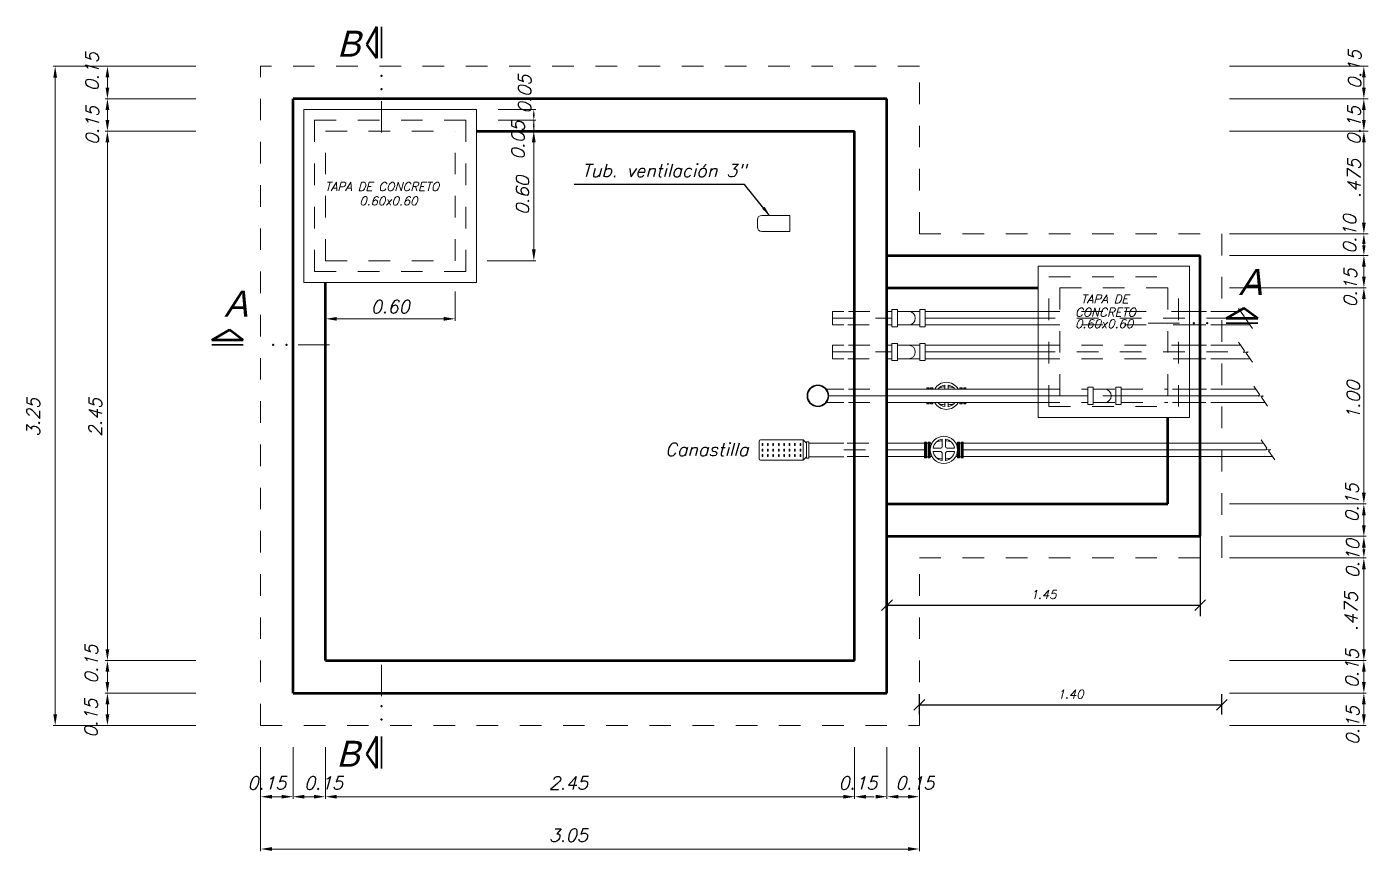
# Model space of a CAD drawing. Extents: x 3.4 to 20.4, y 155.9 to 178.3.
# Drawn here: x 3.77 to 9.98, y 174.13 to 177.94 of the extents above; entities that cross this region are included whole.
import ezdxf

# ---------------------------------------------------------------- set-up
doc = ezdxf.new("R2010")
doc.units = 0
doc.header["$LTSCALE"] = 0.005
doc.linetypes.add('TRAZO_Y_PUNTO', pattern=[25.4, 12.7, -6.35, 0, -6.35])
doc.linetypes.add('TRAZOS2', pattern=[9.525, 6.35, -3.175])
doc.layers.get('0').update_dxf_attribs({"color": 1, "linetype": 'CONTINUOUS', "lineweight": 20})
doc.layers.get('DEFPOINTS').update_dxf_attribs({"linetype": 'CONTINUOUS', "lineweight": 20})
for name, color, linetype, lineweight in [('CONTORNO', 5, 'CONTINUOUS', 20), ('FIERRO', 7, 'CONTINUOUS', 50), ('MUROSCORTOS', 1, 'CONTINUOUS', 20), ('TEXTO', 5, 'CONTINUOUS', 25)]:
    doc.layers.add(name, color=color, linetype=linetype, lineweight=lineweight)
doc.styles.add('ROMAND', font='romand.shx', dxfattribs={"oblique": 15})
doc.styles.get("Standard").update_dxf_attribs({"font": 'romans.shx', "oblique": 15})
doc.styles.add('STYLE2', font='GOTHIC.TTF', dxfattribs={"oblique": 15})
doc.dimstyles.get("Standard").update_dxf_attribs({"dimscale": 0, "dimtxt": 0.05, "dimasz": 0.05, "dimexe": 0.043, "dimexo": 0.062, "dimgap": 0.049, "dimtad": 2, "dimtih": 1, "dimtoh": 1, "dimzin": 0, "dimdsep": 46, "dimtxsty": 'Standard', "dimcen": 0.25, "dimclrd": 1, "dimclre": 1, "dimclrt": 7, "dimadec": 3, "dimazin": 0, "dimtfac": 1, "dimtmove": 0, "dimatfit": 3, "dimfxl": 1, "dimtolj": 1, "dimtzin": 0, "dimarcsym": 0})
doc.dimstyles.new('STANDARD$0', dxfattribs={"dimtxt": 0.04, "dimasz": 0.05, "dimexe": 0.05, "dimexo": 0.05, "dimgap": 0.03, "dimtad": 3, "dimzin": 1, "dimdsep": 46, "dimtxsty": 'ROMAND', "dimblk": 'OBLIQUE', "dimcen": 0.09, "dimclrd": 1, "dimclre": 1, "dimclrt": 1, "dimadec": 0, "dimazin": 0, "dimtfac": 1, "dimtix": 1, "dimtofl": 0, "dimtmove": 2, "dimatfit": 3, "dimfxl": 1, "dimtolj": 1, "dimtzin": 0, "dimarcsym": 0})

# ---------------------------------------------------------------- blocks, each defined once
blk = doc.blocks.new('_Oblique')
at = {"color": 0, "linetype": 'ByBlock', "lineweight": -2}
blk.add_line((-0.5, -0.5), (0.5, 0.5), dxfattribs=at)
blk = doc.blocks.new('*D12')
at = {"layer": 'CONTORNO', "color": 1, "lineweight": -2, "transparency": 16777216}
for p, q in [((7.7546, 175.6826), (7.7546, 175.2136)), ((9.2046, 175.6826), (9.2046, 175.2136)), ((7.7546, 175.2636), (9.2046, 175.2636))]:
    blk.add_line(p, q, dxfattribs=at)
at = {"layer": 'DEFPOINTS', "color": 0, "transparency": 16777216}
for p in [(7.7546, 175.7326), (9.2046, 175.7326), (9.2046, 175.2636)]:
    blk.add_point(p, dxfattribs=at)
at = {"layer": 'CONTORNO', "color": 1, "lineweight": -2, "transparency": 16777216, "xscale": 0.05, "yscale": 0.05, "zscale": 0.05, "rotation": 180}
blk.add_blockref('_Oblique', (7.7546, 175.2636), dxfattribs=at)
at = {"layer": 'CONTORNO', "color": 1, "lineweight": -2, "transparency": 16777216, "xscale": 0.05, "yscale": 0.05, "zscale": 0.05}
blk.add_blockref('_Oblique', (9.2046, 175.2636), dxfattribs=at)
at = {"layer": 'CONTORNO', "color": 1, "transparency": 16777216, "insert": (8.4796, 175.3136), "char_height": 0.04, "attachment_point": 5, "style": 'ROMAND'}
blk.add_mtext('\\A1;1.45', dxfattribs=at)
blk = doc.blocks.new('*D13')
at = {"layer": 'CONTORNO', "color": 1, "lineweight": -2, "transparency": 16777216}
for p, q in [((7.9046, 174.7576), (7.9046, 174.8525)), ((9.3046, 174.7576), (9.3046, 174.8525)), ((7.9046, 174.8025), (9.3046, 174.8025))]:
    blk.add_line(p, q, dxfattribs=at)
at = {"layer": 'DEFPOINTS', "color": 0, "transparency": 16777216}
for p in [(9.3046, 174.8025), (7.9046, 174.7076), (9.3046, 174.7076)]:
    blk.add_point(p, dxfattribs=at)
at = {"layer": 'CONTORNO', "color": 1, "lineweight": -2, "transparency": 16777216, "xscale": 0.05, "yscale": 0.05, "zscale": 0.05, "rotation": 180}
blk.add_blockref('_Oblique', (7.9046, 174.8025), dxfattribs=at)
at = {"layer": 'CONTORNO', "color": 1, "lineweight": -2, "transparency": 16777216, "xscale": 0.05, "yscale": 0.05, "zscale": 0.05}
blk.add_blockref('_Oblique', (9.3046, 174.8025), dxfattribs=at)
at = {"layer": 'CONTORNO', "color": 1, "transparency": 16777216, "insert": (8.6046, 174.8525), "char_height": 0.04, "attachment_point": 5, "style": 'ROMAND'}
blk.add_mtext('\\A1;1.40', dxfattribs=at)

msp = doc.modelspace()

# ---------------------------------------------------------------- linework, layer by layer
at = {"color": 6, "lineweight": 5}
for p, q in [((7.5017, 176.623), (7.5017, 176.5605)), ((7.5017, 176.623), (7.5546, 176.623)), ((7.7546, 176.623), (7.7777, 176.623)), ((7.8026, 176.623), (7.9068, 176.623)), ((7.9317, 176.623), (8.4546, 176.623)), ((7.9317, 176.623), (8.0155, 176.623)), ((7.9317, 176.5918), (8.4546, 176.5918)), ((7.9317, 176.5918), (8.0155, 176.5918)), ((9.0726, 176.623), (9.2341, 176.623)), ((9.2546, 176.623), (9.3922, 176.623)), ((7.5017, 176.5605), (7.5546, 176.5605)), ((7.7546, 176.5605), (7.7777, 176.5605)), ((7.8026, 176.5605), (7.9068, 176.5605)), ((7.9317, 176.5605), (8.4546, 176.5605)), ((7.9317, 176.5605), (8.0155, 176.5605)), ((9.0798, 176.5605), (9.2305, 176.5605)), ((9.2546, 176.5605), (9.4349, 176.5605)), ((7.5017, 176.4667), (7.5017, 176.4042)), ((7.5017, 176.4667), (7.5546, 176.4667)), ((7.7546, 176.4667), (7.7777, 176.4667)), ((7.8026, 176.4667), (7.9068, 176.4667)), ((7.9317, 176.4667), (8.4546, 176.4667)), ((7.9317, 176.4667), (8.0155, 176.4667)), ((9.0726, 176.4667), (9.2341, 176.4667)), ((9.2546, 176.4667), (9.3922, 176.4667)), ((7.5017, 176.4042), (7.5546, 176.4042)), ((7.7546, 176.4042), (7.7777, 176.4042)), ((7.8026, 176.4042), (7.9068, 176.4042)), ((7.9317, 176.4355), (8.4546, 176.4355)), ((7.9317, 176.4355), (8.0155, 176.4355)), ((7.9317, 176.4042), (8.4546, 176.4042)), ((7.9317, 176.4042), (8.0155, 176.4042)), ((9.0798, 176.4042), (9.2305, 176.4042)), ((9.2546, 176.4042), (9.4349, 176.4042)), ((7.4736, 176.2638), (7.5546, 176.2638)), ((7.7546, 176.2638), (8.4546, 176.2638)), ((7.9499, 176.2689), (7.9398, 176.2689)), ((7.9398, 176.2689), (7.9398, 176.2638)), ((7.9448, 176.2638), (7.9448, 176.2689)), ((7.9499, 176.2638), (7.9499, 176.2689)), ((7.9567, 176.2641), (7.9499, 176.2641)), ((7.9499, 176.2641), (7.957, 176.2641)), ((7.9567, 176.2638), (7.9567, 176.2689)), ((7.9567, 176.2689), (7.9668, 176.2689)), ((7.9617, 176.2638), (7.9617, 176.2689)), ((7.9668, 176.2638), (7.9668, 176.2689)), ((7.9668, 176.2639), (7.9756, 176.2639)), ((8.0223, 176.2638), (8.0223, 176.2827)), ((8.0374, 176.2638), (8.0374, 176.2827)), ((8.0841, 176.2639), (8.0927, 176.2639)), ((8.0927, 176.2638), (8.0927, 176.2689)), ((8.0927, 176.2689), (8.1027, 176.2689)), ((8.0977, 176.2638), (8.0977, 176.2689)), ((8.1027, 176.2638), (8.1027, 176.2689)), ((8.1098, 176.2641), (8.1027, 176.2641)), ((8.1098, 176.2638), (8.1098, 176.2689)), ((8.1098, 176.2689), (8.1199, 176.2689)), ((8.1148, 176.2638), (8.1148, 176.2689)), ((8.1199, 176.2689), (8.1199, 176.2638)), ((9.0762, 176.2638), (9.2341, 176.2638)), ((9.2546, 176.2638), (9.4625, 176.2638)), ((7.4736, 176.2013), (7.5546, 176.2013)), ((7.4846, 176.2326), (8.6851, 176.2326)), ((7.7546, 176.2013), (8.4546, 176.2013)), ((7.9398, 176.2013), (7.9398, 176.1962)), ((7.9448, 176.1962), (7.9448, 176.2013)), ((7.9499, 176.1962), (7.9499, 176.2013)), ((7.9567, 176.2011), (7.9499, 176.2011)), ((7.9499, 176.2011), (7.957, 176.2011)), ((7.9567, 176.1962), (7.9567, 176.2013)), ((7.9617, 176.1962), (7.9617, 176.2013)), ((7.9668, 176.2326), (7.9672, 176.2326)), ((7.9668, 176.2326), (7.9672, 176.2326)), ((7.9668, 176.1962), (7.9668, 176.2013)), ((7.9668, 176.2012), (7.9756, 176.2012)), ((8.0223, 176.2013), (8.0223, 176.183)), ((8.0374, 176.1824), (8.0374, 176.2013)), ((8.0841, 176.2012), (8.0927, 176.2012)), ((8.0925, 176.2326), (8.0927, 176.2326)), ((8.0925, 176.2326), (8.0927, 176.2326)), ((8.0927, 176.1962), (8.0927, 176.2013)), ((8.0977, 176.1962), (8.0977, 176.2013)), ((8.1027, 176.1962), (8.1027, 176.2013)), ((8.1098, 176.2011), (8.1027, 176.2011)), ((8.1098, 176.1962), (8.1098, 176.2013)), ((8.1148, 176.1962), (8.1148, 176.2013)), ((8.1199, 176.2013), (8.1199, 176.1962)), ((8.7934, 176.2326), (8.8142, 176.2326)), ((8.8391, 176.2326), (9.4762, 176.2326)), ((9.0762, 176.2013), (9.2305, 176.2013)), ((9.2546, 176.2013), (9.5053, 176.2013)), ((7.9499, 176.1962), (7.9398, 176.1962)), ((7.9567, 176.1962), (7.9668, 176.1962)), ((8.0927, 176.1962), (8.1027, 176.1962)), ((8.1098, 176.1962), (8.1199, 176.1962)), ((7.7546, 176.0138), (7.928, 176.0138)), ((7.928, 176.0189), (7.928, 175.9462)), ((7.938, 176.0189), (7.928, 176.0189)), ((7.933, 175.9462), (7.933, 176.0189)), ((7.938, 175.9462), (7.938, 176.0189)), ((7.938, 176.0141), (7.9451, 176.0141)), ((7.9449, 176.0141), (7.938, 176.0141)), ((7.9449, 175.9462), (7.9449, 176.0189)), ((7.9449, 176.0189), (7.9549, 176.0189)), ((7.9499, 175.9462), (7.9499, 176.0189)), ((7.9549, 175.9462), (7.9549, 176.0189)), ((7.9549, 176.0139), (7.9637, 176.0139)), ((8.0104, 175.9956), (8.0104, 176.0327)), ((8.0255, 175.9956), (8.0255, 176.0327)), ((8.0723, 176.0139), (8.0808, 176.0139)), ((8.0808, 175.9462), (8.0808, 176.0189)), ((8.0808, 176.0189), (8.0909, 176.0189)), ((8.0858, 175.9462), (8.0858, 176.0189)), ((8.0909, 175.9462), (8.0909, 176.0189)), ((8.098, 176.0141), (8.0909, 176.0141)), ((8.098, 176.0189), (8.108, 176.0189)), ((8.098, 175.9462), (8.098, 176.0189)), ((8.103, 175.9462), (8.103, 176.0189)), ((8.108, 176.0189), (8.108, 175.9462)), ((8.108, 176.0138), (9.4973, 176.0138)), ((7.7546, 175.9826), (7.928, 175.9826)), ((7.7546, 175.9513), (7.928, 175.9513)), ((7.938, 175.9511), (7.9451, 175.9511)), ((7.9449, 175.9511), (7.938, 175.9511)), ((7.9549, 175.9826), (7.9553, 175.9826)), ((7.9549, 175.9826), (7.9553, 175.9826)), ((7.9549, 175.9512), (7.9637, 175.9512)), ((7.9684, 175.9901), (8.0049, 175.9901)), ((7.9684, 175.9751), (8.0049, 175.9751)), ((8.0104, 175.9696), (8.0104, 175.933)), ((8.0255, 175.9324), (8.0255, 175.9696)), ((8.031, 175.9901), (8.0676, 175.9901)), ((8.031, 175.9751), (8.0676, 175.9751)), ((8.0723, 175.9512), (8.0808, 175.9512)), ((8.0807, 175.9826), (8.0808, 175.9826)), ((8.0807, 175.9826), (8.0808, 175.9826)), ((8.098, 175.9511), (8.0909, 175.9511)), ((8.108, 175.9826), (9.5088, 175.9826)), ((8.108, 175.9513), (9.5401, 175.9513)), ((7.938, 175.9462), (7.928, 175.9462)), ((7.9449, 175.9462), (7.9549, 175.9462)), ((8.0808, 175.9462), (8.0909, 175.9462)), ((8.098, 175.9462), (8.108, 175.9462))]:
    msp.add_line(p, q, dxfattribs=at)
at = {"color": 6, "linetype": 'TRAZOS2', "lineweight": 5}
for p, q in [((7.576, 176.623), (7.734, 176.623)), ((8.4546, 176.623), (9.0546, 176.623)), ((7.5727, 176.5605), (7.734, 176.5605)), ((8.4546, 176.5605), (9.0546, 176.5605)), ((7.576, 176.4667), (7.734, 176.4667)), ((8.4546, 176.4667), (9.0546, 176.4667)), ((7.5727, 176.4042), (7.734, 176.4042)), ((8.4546, 176.4042), (9.0546, 176.4042)), ((7.576, 176.2638), (7.734, 176.2638)), ((8.4546, 176.2638), (8.6851, 176.2638)), ((8.71, 176.2638), (8.8142, 176.2638)), ((8.8391, 176.2638), (9.0546, 176.2638)), ((7.576, 176.2013), (7.7372, 176.2013)), ((8.4546, 176.2013), (8.6851, 176.2013)), ((8.71, 176.2013), (8.8142, 176.2013)), ((8.8391, 176.2013), (9.0546, 176.2013)), ((7.5704, 176.0138), (7.7392, 176.0138)), ((7.5704, 175.9513), (7.7417, 175.9513))]:
    msp.add_line(p, q, dxfattribs=at)
at = {"color": 6, "lineweight": 5}
for points in [[(7.7777, 176.6314), (7.8026, 176.6314), (7.8026, 176.5521), (7.7777, 176.5521)], [(7.9317, 176.6314), (7.9068, 176.6314), (7.9068, 176.5521), (7.9317, 176.5521)], [(7.7777, 176.4752), (7.8026, 176.4752), (7.8026, 176.3958), (7.7777, 176.3958)], [(7.9317, 176.4752), (7.9068, 176.4752), (7.9068, 176.3958), (7.9317, 176.3958)], [(8.6851, 176.2723), (8.71, 176.2723), (8.71, 176.1929), (8.6851, 176.1929)], [(8.8391, 176.2723), (8.8142, 176.2723), (8.8142, 176.1929), (8.8391, 176.1929)]]:
    msp.add_lwpolyline(points, close=True, dxfattribs=at)
for centre, radius in [((7.4346, 176.2326), 0.05), ((7.4346, 176.2326), 0.0472), ((8.018, 175.9826), 0.0627)]:
    msp.add_circle(centre, radius, dxfattribs=at)
for centre, radius, start, end in [((7.8547, 176.5918), 0.0312, 270, 90), ((7.8547, 176.4355), 0.0312, 270, 90), ((8.0298, 176.2326), 0.0627, 29.9024, 150.0976), ((8.0298, 176.2326), 0.0501, 98.62693, 141.4531), ((8.0298, 176.1699), 0.1052, 94.10065, 108.85823), ((8.0298, 176.2326), 0.0501, 38.5469, 81.37307), ((8.0298, 176.1699), 0.1052, 71.14177, 85.89935), ((8.7621, 176.2326), 0.0312, 270, 90), ((8.0298, 176.2326), 0.0627, 209.9024, 330.0976), ((8.0298, 176.2326), 0.0501, 218.5469, 261.37307), ((8.0298, 176.2953), 0.1045, 250.31952, 265.87257), ((8.0298, 176.2326), 0.0501, 278.62693, 321.4531), ((8.0298, 176.2953), 0.1045, 274.12743, 289.68048), ((8.018, 175.9826), 0.0501, 98.62693, 171.37307), ((8.018, 175.9199), 0.1052, 94.10065, 108.85823), ((8.018, 175.9826), 0.0501, 8.62693, 81.37307), ((8.018, 175.9199), 0.1052, 71.14177, 85.89935), ((8.018, 175.9826), 0.0501, 188.62693, 261.37307), ((8.018, 175.9826), 0.015, 120, 150), ((8.018, 175.9826), 0.015, 210, 240), ((8.018, 175.9826), 0.015, 30, 60), ((8.018, 175.9826), 0.015, 30, 60), ((8.018, 175.9826), 0.015, 300, 330), ((8.018, 175.9826), 0.0501, 278.62693, 351.37307), ((8.018, 176.0453), 0.1045, 250.31952, 265.87257), ((8.018, 176.0453), 0.1045, 274.12743, 289.68048)]:
    msp.add_arc(centre, radius, start, end, dxfattribs=at)
at = {"color": 1, "lineweight": 5}
for points in [[(3.8945, 177.705), (3.9119, 177.705), (3.9032, 177.757)], [(4.1365, 177.7056), (4.1538, 177.7056), (4.1452, 177.7576)], [(9.954, 177.7056), (9.9713, 177.7056), (9.9626, 177.7576)], [(4.1365, 177.659), (4.1538, 177.659), (4.1452, 177.607)], [(9.954, 177.659), (9.9713, 177.659), (9.9626, 177.607)], [(4.1365, 177.5556), (4.1538, 177.5556), (4.1452, 177.6076)], [(9.954, 177.5556), (9.9713, 177.5556), (9.9626, 177.6076)], [(4.1365, 177.5096), (4.1538, 177.5096), (4.1452, 177.4576)], [(9.954, 177.5096), (9.9713, 177.5096), (9.9626, 177.4576)], [(4.1364, 177.4055), (4.1537, 177.4055), (4.1451, 177.4575)], [(6.1106, 177.4055), (6.1279, 177.4055), (6.1192, 177.4575)], [(9.954, 177.4056), (9.9713, 177.4056), (9.9626, 177.4576)], [(9.9541, 177.0341), (9.9714, 177.0341), (9.9627, 176.9821)], [(9.9549, 176.9353), (9.9705, 176.9353), (9.9627, 176.9821)], [(6.1108, 176.9102), (6.1281, 176.9102), (6.1194, 176.8582)], [(9.954, 176.8306), (9.9714, 176.8306), (9.9627, 176.8826)], [(9.9549, 176.9294), (9.9705, 176.9294), (9.9627, 176.8826)], [(9.9542, 176.7847), (9.9715, 176.7847), (9.9628, 176.7327)], [(9.9542, 176.6807), (9.9715, 176.6807), (9.9628, 176.7327)], [(5.2072, 176.5976), (5.2072, 176.5803), (5.1552, 176.5889)], [(5.7026, 176.5977), (5.7026, 176.5804), (5.7546, 176.589)], [(9.954, 175.784), (9.9713, 175.784), (9.9626, 175.732)], [(9.954, 175.68), (9.9713, 175.68), (9.9626, 175.732)], [(9.954, 175.634), (9.9713, 175.634), (9.9626, 175.582)], [(9.954, 175.53), (9.9713, 175.53), (9.9626, 175.582)], [(9.9694, 175.5226), (9.9561, 175.5226), (9.9627, 175.4826)], [(9.954, 175.43), (9.9713, 175.43), (9.9626, 175.482)], [(4.1365, 175.0596), (4.1538, 175.0596), (4.1452, 175.0076)], [(9.954, 175.0596), (9.9713, 175.0596), (9.9626, 175.0076)], [(4.1365, 174.9556), (4.1538, 174.9556), (4.1452, 175.0076)], [(9.954, 174.9556), (9.9713, 174.9556), (9.9626, 175.0076)], [(4.1365, 174.909), (4.1538, 174.909), (4.1452, 174.857)], [(9.954, 174.909), (9.9713, 174.909), (9.9626, 174.857)], [(4.1365, 174.8056), (4.1538, 174.8056), (4.1452, 174.8576)], [(9.954, 174.8056), (9.9713, 174.8056), (9.9626, 174.8576)], [(3.8946, 174.7596), (3.912, 174.7596), (3.9033, 174.7076)], [(4.1365, 174.7596), (4.1538, 174.7596), (4.1452, 174.7076)], [(9.954, 174.7596), (9.9713, 174.7596), (9.9626, 174.7076)], [(4.9066, 174.3864), (4.9066, 174.3691), (4.8546, 174.3778)], [(4.952, 174.3865), (4.952, 174.3692), (5.004, 174.3779)], [(5.0566, 174.3864), (5.0566, 174.3691), (5.0046, 174.3778)], [(5.1014, 174.3865), (5.1014, 174.3692), (5.1534, 174.3779)], [(5.2066, 174.3864), (5.2066, 174.3691), (5.1546, 174.3778)], [(7.5532, 174.3864), (7.5532, 174.3691), (7.6052, 174.3778)], [(7.6572, 174.3864), (7.6572, 174.3691), (7.6052, 174.3778)], [(7.7026, 174.3865), (7.7026, 174.3692), (7.7546, 174.3779)], [(7.8072, 174.3864), (7.8072, 174.3691), (7.7552, 174.3778)], [(7.852, 174.3865), (7.852, 174.3692), (7.904, 174.3779)], [(4.9066, 174.1445), (4.9066, 174.1272), (4.8546, 174.1358)], [(7.8526, 174.1445), (7.8526, 174.1272), (7.9046, 174.1358)]]:
    msp.add_solid(points, dxfattribs=at)
at = {"layer": 'CONTORNO'}
for p, q in [((5.0546, 177.5576), (5.8546, 177.5576)), ((5.0546, 176.7576), (5.0546, 177.5576)), ((5.8546, 176.7576), (5.8546, 177.5576)), ((5.8546, 176.7576), (5.8546, 177.4576)), ((7.1746, 177.0678), (7.3046, 177.0678)), ((7.3046, 176.9928), (7.3046, 177.0678)), ((7.1546, 177.0128), (7.1546, 177.0478)), ((7.3046, 176.9928), (7.1746, 176.9928)), ((8.4546, 176.8326), (9.1546, 176.8326)), ((8.4546, 176.1326), (8.4546, 176.8326)), ((9.1546, 176.1326), (9.1546, 176.8326)), ((5.0546, 176.7576), (5.8546, 176.7576)), ((8.4546, 176.1326), (9.1546, 176.1326))]:
    msp.add_line(p, q, dxfattribs=at)
for centre, start, end in [((7.1746, 177.0478), 90, 180), ((7.1746, 177.0128), 180, 270)]:
    msp.add_arc(centre, 0.02, start, end, dxfattribs=at)
at = {"layer": 'FIERRO'}
for p, q in [((5.3932, 177.94), (5.3457, 177.8582)), ((5.3932, 177.7945), (5.3932, 177.94)), ((5.3932, 177.7945), (5.3457, 177.8582)), ((5.0046, 174.8576), (5.0046, 177.6076)), ((7.7546, 177.6076), (5.0046, 177.6076)), ((7.7546, 174.8576), (7.7546, 177.6076)), ((5.8546, 177.4576), (7.6046, 177.4576)), ((7.6046, 175.0076), (7.6046, 177.4576)), ((7.7546, 176.8826), (9.2046, 176.8826)), ((9.2046, 175.5826), (9.2046, 176.8826)), ((5.1546, 175.0076), (5.1546, 176.7576)), ((7.7546, 176.7326), (8.4546, 176.7326)), ((9.3258, 176.5901), (9.4075, 176.6376)), ((9.4712, 176.5901), (9.4075, 176.6376)), ((9.4712, 176.5901), (9.3258, 176.5901)), ((4.6287, 176.4901), (4.7104, 176.5376)), ((4.7741, 176.4901), (4.7104, 176.5376)), ((4.7741, 176.4901), (4.6287, 176.4901)), ((9.0546, 175.7326), (9.0546, 176.1326)), ((7.7546, 175.7326), (9.0546, 175.7326)), ((7.7546, 175.5826), (9.2046, 175.5826)), ((5.1546, 175.0076), (7.6046, 175.0076)), ((5.0046, 174.8576), (7.7546, 174.8576)), ((5.2546, 174.8576), (7.7546, 174.8576)), ((5.3932, 174.6559), (5.3457, 174.5742)), ((5.3932, 174.5105), (5.3932, 174.6559)), ((5.3932, 174.5105), (5.3457, 174.5742))]:
    msp.add_line(p, q, dxfattribs=at)
at = {"layer": 'FIERRO', "lineweight": 35}
for p, q in [((5.4148, 177.7945), (5.4148, 177.94)), ((5.4148, 177.7945), (5.4148, 177.94)), ((9.4712, 176.5686), (9.3258, 176.5686)), ((4.7741, 176.4686), (4.6287, 176.4686)), ((5.4148, 174.5105), (5.4148, 174.6559)), ((5.4148, 174.5105), (5.4148, 174.6559)), ((5.4148, 174.509), (5.4148, 174.6544))]:
    msp.add_line(p, q, dxfattribs=at)
at = {"layer": 'FIERRO', "color": 1, "lineweight": 5}
for p, q in [((4.5546, 177.7576), (3.8933, 177.7576)), ((4.5546, 177.7576), (4.1352, 177.7576)), ((9.3402, 177.7576), (9.9826, 177.7576)), ((3.9033, 174.7596), (3.9032, 177.705)), ((4.1452, 177.659), (4.1452, 177.7056)), ((9.9627, 177.659), (9.9627, 177.7056)), ((4.5546, 177.6076), (4.1352, 177.6076)), ((9.3402, 177.6076), (9.9826, 177.6076)), ((4.1452, 177.5096), (4.1452, 177.5556)), ((5.9546, 177.5576), (6.1293, 177.5576)), ((5.9546, 177.5076), (6.1293, 177.5076)), ((6.1193, 177.5276), (6.1193, 177.5376)), ((6.1193, 177.4576), (6.1193, 177.5076)), ((9.9626, 177.5096), (9.9627, 177.5556)), ((4.5546, 177.4576), (4.1352, 177.4576)), ((5.9546, 177.4576), (6.1293, 177.4576)), ((6.1193, 177.4876), (6.1193, 177.4776)), ((9.3402, 177.4576), (9.9826, 177.4576)), ((4.1452, 175.0596), (4.1451, 177.4055)), ((6.1193, 176.9102), (6.1193, 177.4376)), ((9.9627, 177.0341), (9.9626, 177.4056)), ((9.3402, 176.9826), (9.9826, 176.9826)), ((9.9627, 176.9232), (9.9626, 176.9426)), ((9.3402, 176.8826), (9.9826, 176.8826)), ((5.9033, 176.8576), (6.1293, 176.8576)), ((9.9628, 176.7847), (9.9626, 176.8306)), ((5.1546, 176.7154), (5.1546, 176.5789)), ((5.7546, 176.7154), (5.7546, 176.5789)), ((9.3402, 176.7326), (9.9726, 176.7326)), ((9.9626, 175.7526), (9.9626, 176.6807)), ((5.2072, 176.5889), (5.7026, 176.589)), ((9.3402, 175.7326), (9.9726, 175.7326)), ((9.9626, 175.634), (9.9626, 175.68)), ((9.3402, 175.5826), (9.9726, 175.5826)), ((9.9627, 175.5226), (9.9626, 175.5326)), ((9.3402, 175.4826), (9.9726, 175.4826)), ((9.9626, 175.0596), (9.9626, 175.43)), ((4.5546, 175.0076), (4.1352, 175.0076)), ((4.1452, 174.909), (4.1452, 174.955)), ((9.3402, 175.0076), (9.9726, 175.0076)), ((9.9626, 174.909), (9.9626, 174.9556)), ((4.5546, 174.8576), (4.1352, 174.8576)), ((9.3402, 174.8576), (9.9726, 174.8576)), ((4.1452, 174.7596), (4.1452, 174.8056)), ((9.9626, 174.7596), (9.9626, 174.8056)), ((4.5546, 174.7076), (3.8933, 174.7076)), ((4.5546, 174.7076), (4.1352, 174.7076)), ((9.3402, 174.7076), (9.9726, 174.7076)), ((4.8546, 174.6076), (4.8546, 174.1258)), ((5.0046, 174.6076), (5.0046, 174.3678)), ((5.1546, 174.6076), (5.1546, 174.3678)), ((7.6046, 174.6076), (7.6046, 174.3678)), ((7.7546, 174.6076), (7.7546, 174.3678)), ((7.9046, 174.6076), (7.9046, 174.1258)), ((4.9066, 174.3778), (4.952, 174.3778)), ((5.056, 174.3779), (5.1014, 174.3779)), ((5.1952, 174.3778), (7.5532, 174.3778)), ((7.6572, 174.3778), (7.6959, 174.3778)), ((7.8072, 174.3778), (7.852, 174.3778)), ((4.9066, 174.1357), (7.8526, 174.1358))]:
    msp.add_line(p, q, dxfattribs=at)
at = {"layer": 'FIERRO', "color": 4, "linetype": 'TRAZOS2', "lineweight": 5}
for p, q in [((4.8546, 174.7076), (4.8546, 177.7576)), ((7.9046, 177.7576), (4.8546, 177.7576)), ((7.9046, 176.9826), (7.9046, 177.7576)), ((7.9046, 176.9826), (9.3046, 176.9826)), ((9.3046, 175.4826), (9.3046, 176.9826)), ((8.5046, 176.7826), (9.1046, 176.7826)), ((8.5046, 176.1826), (8.5046, 176.7826)), ((9.1046, 176.1826), (9.1046, 176.7826)), ((8.5546, 176.7326), (9.0546, 176.7326)), ((8.5546, 176.2326), (8.5546, 176.7326)), ((9.0546, 176.2326), (9.0546, 176.7326)), ((8.5546, 176.2326), (9.0546, 176.2326)), ((8.5046, 176.1826), (9.1046, 176.1826)), ((7.9046, 174.7076), (7.9046, 175.4826)), ((7.9046, 175.4826), (9.3046, 175.4826)), ((4.8546, 174.7076), (7.9046, 174.7076))]:
    msp.add_line(p, q, dxfattribs=at)
at = {"layer": 'FIERRO', "lineweight": 20}
for p, q in [((5.4148, 177.4513), (5.4148, 177.5967)), ((9.1097, 176.5686), (8.9643, 176.5686)), ((5.1741, 176.4686), (5.0287, 176.4686)), ((5.4148, 174.8427), (5.4148, 174.9881))]:
    msp.add_line(p, q, dxfattribs=at)
at = {"layer": 'FIERRO', "linetype": 'TRAZOS2', "lineweight": 5}
for p, q in [((5.1046, 177.5076), (5.8046, 177.5076)), ((5.1046, 176.8076), (5.1046, 177.5076)), ((5.8046, 176.8076), (5.8046, 177.5076)), ((5.1546, 176.8576), (5.1546, 177.4576)), ((5.1546, 177.4576), (5.7546, 177.4576)), ((5.7546, 176.8576), (5.7546, 177.4576)), ((5.1546, 176.8576), (5.7546, 176.8576)), ((5.1046, 176.8076), (5.8046, 176.8076))]:
    msp.add_line(p, q, dxfattribs=at)
at = {"layer": 'FIERRO', "color": 6, "lineweight": 5}
for p, q in [((9.3825, 176.6371), (9.4097, 176.5974)), ((9.4097, 176.5974), (9.4047, 176.5901)), ((9.4047, 176.5901), (9.4267, 176.5919)), ((9.4267, 176.5919), (9.4177, 176.5857)), ((9.4177, 176.5857), (9.4463, 176.5439)), ((9.3825, 176.4808), (9.4097, 176.4412)), ((9.4097, 176.4412), (9.4047, 176.4339)), ((9.4047, 176.4339), (9.4267, 176.4356)), ((9.4267, 176.4356), (9.4177, 176.4294)), ((9.4177, 176.4294), (9.4463, 176.3877)), ((9.4529, 176.2779), (9.48, 176.2383)), ((9.48, 176.2383), (9.4751, 176.231)), ((9.4751, 176.231), (9.4971, 176.2327)), ((9.4971, 176.2327), (9.488, 176.2265)), ((9.488, 176.2265), (9.5166, 176.1848)), ((9.4866, 176.0295), (9.5137, 175.9899)), ((9.5137, 175.9899), (9.5088, 175.9826)), ((9.5088, 175.9826), (9.5308, 175.9843)), ((9.5308, 175.9843), (9.5217, 175.9782)), ((9.5217, 175.9782), (9.5503, 175.9364))]:
    msp.add_line(p, q, dxfattribs=at)
at = {"layer": 'FIERRO', "lineweight": 40}
for p in [(5.4148, 177.7129), (5.4148, 177.651), (9.1753, 176.5686), (9.2372, 176.5686), (4.9125, 176.4686), (4.9744, 176.4686), (5.4148, 174.7972), (5.4148, 174.7352)]:
    msp.add_point(p, dxfattribs=at)
at = {"layer": 'FIERRO', "color": 1, "lineweight": 5}
for points in [[(6.1153, 177.5336), (6.1233, 177.5336), (6.1193, 177.5576)], [(6.1233, 177.5316), (6.1153, 177.5316), (6.1193, 177.5076)], [(6.1153, 177.4836), (6.1233, 177.4836), (6.1193, 177.5076)], [(6.1233, 177.4816), (6.1153, 177.4816), (6.1193, 177.4576)]]:
    msp.add_solid(points, dxfattribs=at)
at = {"layer": 'MUROSCORTOS', "color": 6, "lineweight": 5}
for p, q in [((7.1631, 176.0232), (7.1631, 175.9417)), ((7.367, 176.0295), (7.1693, 176.0295)), ((7.1796, 176.0118), (7.1765, 176.0118)), ((7.1765, 176.0118), (7.1765, 176.0024)), ((7.1796, 176.0118), (7.1796, 176.0024)), ((7.2047, 176.0118), (7.2016, 176.0118)), ((7.2016, 176.0118), (7.2016, 176.0024)), ((7.2047, 176.0118), (7.2047, 176.0024)), ((7.2298, 176.0118), (7.2267, 176.0118)), ((7.2267, 176.0118), (7.2267, 176.0024)), ((7.2298, 176.0118), (7.2298, 176.0024)), ((7.2549, 176.0118), (7.2518, 176.0118)), ((7.2518, 176.0118), (7.2518, 176.0024)), ((7.2549, 176.0118), (7.2549, 176.0024)), ((7.28, 176.0118), (7.2769, 176.0118)), ((7.2769, 176.0118), (7.2769, 176.0024)), ((7.28, 176.0118), (7.28, 176.0024)), ((7.3051, 176.0118), (7.302, 176.0118)), ((7.302, 176.0118), (7.302, 176.0024)), ((7.3051, 176.0118), (7.3051, 176.0024)), ((7.3302, 176.0118), (7.3271, 176.0118)), ((7.3271, 176.0118), (7.3271, 176.0024)), ((7.3302, 176.0118), (7.3302, 176.0024)), ((7.3522, 176.0118), (7.3522, 176.0024)), ((7.3553, 176.0118), (7.3522, 176.0118)), ((7.3553, 176.0118), (7.3553, 176.0024)), ((7.367, 176.0295), (7.367, 175.9354)), ((7.3827, 176.0138), (7.367, 176.0295)), ((7.3921, 176.0201), (7.3827, 176.0201)), ((7.3827, 176.0201), (7.3827, 175.9448)), ((7.3921, 176.0201), (7.3921, 175.9448)), ((7.4015, 176.0138), (7.3921, 176.0138)), ((7.5546, 176.0138), (7.3999, 176.0138)), ((7.1796, 176.0024), (7.1765, 176.0024)), ((7.1796, 175.9863), (7.1765, 175.9863)), ((7.1765, 175.9863), (7.1765, 175.9769)), ((7.1796, 175.9769), (7.1765, 175.9769)), ((7.1796, 175.9607), (7.1765, 175.9607)), ((7.1765, 175.9607), (7.1765, 175.9513)), ((7.1796, 175.9513), (7.1765, 175.9513)), ((7.1796, 175.9863), (7.1796, 175.9769)), ((7.1796, 175.9607), (7.1796, 175.9513)), ((7.2047, 176.0024), (7.2016, 176.0024)), ((7.2047, 175.9863), (7.2016, 175.9863)), ((7.2016, 175.9863), (7.2016, 175.9769)), ((7.2047, 175.9769), (7.2016, 175.9769)), ((7.2047, 175.9607), (7.2016, 175.9607)), ((7.2016, 175.9607), (7.2016, 175.9513)), ((7.2047, 175.9513), (7.2016, 175.9513)), ((7.2047, 175.9863), (7.2047, 175.9769)), ((7.2047, 175.9607), (7.2047, 175.9513)), ((7.2298, 176.0024), (7.2267, 176.0024)), ((7.2298, 175.9863), (7.2267, 175.9863)), ((7.2267, 175.9863), (7.2267, 175.9769)), ((7.2298, 175.9769), (7.2267, 175.9769)), ((7.2298, 175.9607), (7.2267, 175.9607)), ((7.2267, 175.9607), (7.2267, 175.9513)), ((7.2298, 175.9513), (7.2267, 175.9513)), ((7.2298, 175.9863), (7.2298, 175.9769)), ((7.2298, 175.9607), (7.2298, 175.9513)), ((7.2549, 176.0024), (7.2518, 176.0024)), ((7.2549, 175.9863), (7.2518, 175.9863)), ((7.2518, 175.9863), (7.2518, 175.9769)), ((7.2549, 175.9769), (7.2518, 175.9769)), ((7.2549, 175.9607), (7.2518, 175.9607)), ((7.2518, 175.9607), (7.2518, 175.9513)), ((7.2549, 175.9513), (7.2518, 175.9513)), ((7.2549, 175.9863), (7.2549, 175.9769)), ((7.2549, 175.9607), (7.2549, 175.9513)), ((7.28, 176.0024), (7.2769, 176.0024)), ((7.28, 175.9863), (7.2769, 175.9863)), ((7.2769, 175.9863), (7.2769, 175.9769)), ((7.28, 175.9769), (7.2769, 175.9769)), ((7.28, 175.9607), (7.2769, 175.9607)), ((7.2769, 175.9607), (7.2769, 175.9513)), ((7.28, 175.9513), (7.2769, 175.9513)), ((7.28, 175.9863), (7.28, 175.9769)), ((7.28, 175.9607), (7.28, 175.9513)), ((7.3051, 176.0024), (7.302, 176.0024)), ((7.3051, 175.9863), (7.302, 175.9863)), ((7.302, 175.9863), (7.302, 175.9769)), ((7.3051, 175.9769), (7.302, 175.9769)), ((7.3051, 175.9607), (7.302, 175.9607)), ((7.302, 175.9607), (7.302, 175.9513)), ((7.3051, 175.9513), (7.302, 175.9513)), ((7.3051, 175.9863), (7.3051, 175.9769)), ((7.3051, 175.9607), (7.3051, 175.9513)), ((7.3302, 176.0024), (7.3271, 176.0024)), ((7.3302, 175.9863), (7.3271, 175.9863)), ((7.3271, 175.9863), (7.3271, 175.9769)), ((7.3302, 175.9769), (7.3271, 175.9769)), ((7.3302, 175.9607), (7.3271, 175.9607)), ((7.3271, 175.9607), (7.3271, 175.9513)), ((7.3302, 175.9513), (7.3271, 175.9513)), ((7.3302, 175.9863), (7.3302, 175.9769)), ((7.3302, 175.9607), (7.3302, 175.9513)), ((7.3553, 176.0024), (7.3522, 176.0024)), ((7.3522, 175.9863), (7.3522, 175.9769)), ((7.3553, 175.9863), (7.3522, 175.9863)), ((7.3553, 175.9769), (7.3522, 175.9769)), ((7.3522, 175.9607), (7.3522, 175.9513)), ((7.3553, 175.9607), (7.3522, 175.9607)), ((7.3553, 175.9513), (7.3522, 175.9513)), ((7.3553, 175.9863), (7.3553, 175.9769)), ((7.3553, 175.9607), (7.3553, 175.9513)), ((7.3827, 175.9511), (7.367, 175.9354)), ((7.4015, 175.9511), (7.3921, 175.9511)), ((7.5546, 175.9511), (7.3999, 175.9511)), ((7.367, 175.9354), (7.1693, 175.9354)), ((7.3921, 175.9448), (7.3827, 175.9448))]:
    msp.add_line(p, q, dxfattribs=at)
for centre, start, end in [((7.1693, 176.0232), 90, 180), ((7.1693, 175.9417), 180, 270)]:
    msp.add_arc(centre, 0.00628, start, end, dxfattribs=at)
at = {"layer": 'TEXTO', "color": 6, "linetype": 'TRAZO_Y_PUNTO', "lineweight": 5}
for p, q in [((7.5017, 176.5918), (7.7777, 176.5918)), ((7.8234, 176.5918), (7.8234, 176.5918)), ((8.4333, 176.5918), (9.4058, 176.5918)), ((7.5017, 176.4355), (7.7777, 176.4355)), ((7.8234, 176.4355), (7.8234, 176.4355)), ((8.4333, 176.4355), (9.4058, 176.4355)), ((7.5546, 175.9826), (7.7546, 175.9826))]:
    msp.add_line(p, q, dxfattribs=at)

# ---------------------------------------------------------------- texts
at = {"color": 0, "char_height": 0.12, "width": 1.4682, "attachment_point": 1, "style": 'STYLE2'}
for s, insert in [('B', (5.2091, 177.922)), ('A', (9.3837, 176.8193)), ('A', (4.6866, 176.7193)), ('B', (5.2059, 174.6364))]:
    msp.add_mtext(s, dxfattribs=dict(at, insert=insert))
at = {"layer": 'FIERRO', "color": 7, "lineweight": 5, "oblique": 15}
msp.add_text('0.15', height=0.06, rotation=90, dxfattribs=at).set_placement((4.1043, 177.6422))
at = {"layer": 'FIERRO', "color": 0, "lineweight": 5, "oblique": 15}
for s, p in [('TAPA DE CONCRETO', (5.1515, 177.1808)), ('0.60x0.60', (5.3116, 177.1142)), ('TAPA DE', (8.6519, 176.6607)), ('CONCRETO', (8.6255, 176.5991)), ('0.60x0.60', (8.6255, 176.5463))]:
    msp.add_text(s, height=0.04, dxfattribs=at).set_placement(p)
at = {"layer": 'FIERRO', "color": 7, "lineweight": 5, "char_height": 0.06, "attachment_point": 5, "rotation": 90}
for s, insert in [('\\A1;0.15', (9.9198, 177.7427)), ('\\A1;0.05', (6.0766, 177.6286)), ('\\A1;0.15', (4.0753, 177.4836)), ('\\A1;0.15', (9.9165, 177.4837)), ('\\A1;0.05', (6.0457, 177.415)), ('.475', (9.9171, 177.2386)), ('\\A1;0.60', (6.0671, 177.1595)), ('\\A1;0.10', (9.8964, 176.9805)), ('\\A1;0.15', (9.9, 176.7321)), ('\\A1;1.00', (9.9135, 176.212)), ('\\A1;3.25', (3.802, 176.1326)), ('2.45', (4.0887, 176.1326)), ('\\A1;0.15', (9.9072, 175.7374)), ('\\A1;0.10', (9.9109, 175.4788)), ('.475', (9.9031, 175.235)), ('0.15', (4.071, 174.9907)), ('\\A1;0.15', (9.9074, 174.9708)), ('\\A1;0.15', (4.0695, 174.7404)), ('\\A1;0.15', (9.9107, 174.7072))]:
    msp.add_mtext(s, dxfattribs=dict(at, insert=insert))
at = {"layer": 'FIERRO', "color": 7, "lineweight": 5, "char_height": 0.06, "attachment_point": 5}
for s, insert in [('Tub. ventilación 3"', (6.7223, 177.2752)), ('\\A1;0.60', (5.4546, 176.6446)), ('Canastilla', (6.9199, 175.9843)), ('\\A1;0.15', (4.8835, 174.4412)), ('\\A1;0.15', (5.1458, 174.4412)), ('2.45', (6.2796, 174.4412)), ('\\A1;0.15', (7.62, 174.4412)), ('\\A1;0.15', (7.8835, 174.4412)), ('3.05', (6.2796, 174.1992))]:
    msp.add_mtext(s, dxfattribs=dict(at, insert=insert))

# ---------------------------------------------------------------- dimensions: what is measured, and where the dimension line sits
at = {"layer": 'CONTORNO'}
for p1, p2, distance, picture, middle in [((7.7546, 175.7326), (9.2046, 175.7326), -0.469, '*D12', (8.4796, 175.3136)), ((7.9046, 174.7076), (9.3046, 174.7076), 0.0949, '*D13', (8.6046, 174.8525))]:
    dim = msp.add_aligned_dim(p1=p1, p2=p2, distance=distance, dimstyle='STANDARD$0', dxfattribs=at)
    dim.commit()
    dim.dimension.update_dxf_attribs({"geometry": picture, "text_midpoint": middle})

# ---------------------------------------------------------------- leaders
at = {"color": 1, "lineweight": 5}
msp.add_leader([(7.211, 177.0678), (7.0956, 177.2101), (6.3063, 177.2101)], dimstyle='Standard', override={"dimscale": 3, "dimasz": 0.015}, dxfattribs=at)

doc.saveas('drawing.dxf')
